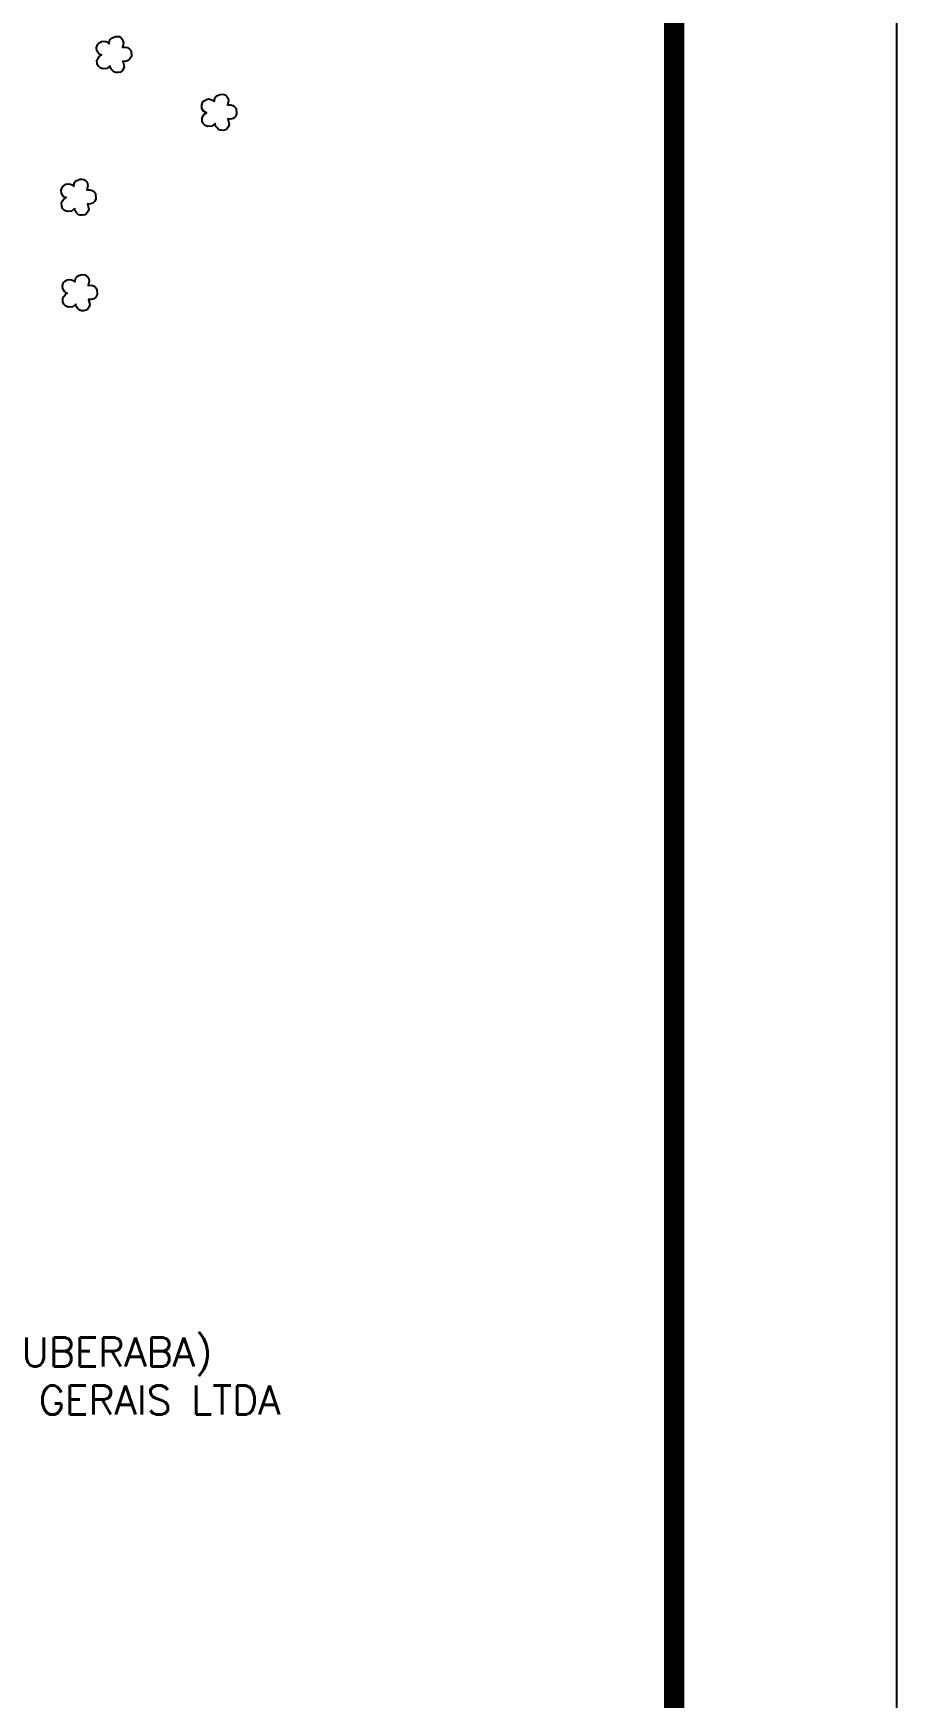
# Model space of a CAD drawing. Extents: x 716959 to 722209, y 7802738 to 7810162.
# Drawn here: x 721239 to 722209, y 7804609 to 7806480 of the extents above; entities that cross this region are included whole.
import ezdxf

# ---------------------------------------------------------------- set-up
doc = ezdxf.new("R2010")
doc.units = 0
doc.linetypes.add('CONTINUO', pattern=[0])
doc.linetypes.add('LIN0', pattern=[0])
for name, color, linetype in [('_SIMBOLO ARVORE', 118, 'Continuous'), ('MARGEM', 5, 'Continuous'), ('TEXTO CONFRONTANTES', 7, 'Continuous')]:
    doc.layers.add(name, color=color, linetype=linetype)
doc.styles.add('ROMANS', font='romans', dxfattribs={"height": 0.2})

msp = doc.modelspace()

# ---------------------------------------------------------------- linework, layer by layer
at = {"layer": '_SIMBOLO ARVORE', "linetype": 'CONTINUO'}
for points in [[(721325, 7806443.6, 0), (721321.4, 7806440.7, 0), (721317, 7806440.1, 0), (721313.8, 7806441.4, 0), (721311.5, 7806443.6, 0), (721310.6, 7806446.2, 0), (721310.3, 7806449.9, 0), (721311.5, 7806452.3, 0), (721312.8, 7806454, 0), (721315.4, 7806455.8, 0), (721313.8, 7806456.3, 0), (721312.2, 7806457.7, 0), (721310.3, 7806460.6, 0), (721309.9, 7806464.2, 0), (721311.3, 7806467.9, 0), (721312.7, 7806469.3, 0), (721315.4, 7806470.9, 0), (721318.1, 7806471.2, 0), (721320.3, 7806470.9, 0), (721322.1, 7806470.1, 0), (721324, 7806468.4, 0), (721324.5, 7806471.7, 0), (721325, 7806473, 0), (721326.5, 7806474.8, 0), (721328.6, 7806475.6, 0), (721330.7, 7806476.5, 0), (721333, 7806476.7, 0), (721335.2, 7806476.4, 0), (721337, 7806475.4, 0), (721338.3, 7806474, 0), (721339.5, 7806471.7, 0), (721340, 7806469.1, 0), (721338.9, 7806464.6, 0), (721342.1, 7806464.6, 0), (721344.7, 7806464, 0), (721347.2, 7806462, 0), (721348.6, 7806460.4, 0), (721349, 7806454.1, 0), (721347.4, 7806451.3, 0), (721345.4, 7806449.4, 0), (721342.2, 7806448.6, 0), (721339.3, 7806448.8, 0), (721340.9, 7806443, 0), (721340.2, 7806440.5, 0), (721338.5, 7806438.1, 0), (721336.6, 7806436.6, 0), (721333.9, 7806435.9, 0), (721331.3, 7806436.1, 0), (721329.3, 7806436.7, 0), (721327.1, 7806438.9, 0), (721325.5, 7806440.9, 0), (721325.1, 7806443.9, 0)], [(721443, 7806378.6, 0), (721439.5, 7806375.7, 0), (721435, 7806375.2, 0), (721431.9, 7806376.4, 0), (721429.6, 7806378.6, 0), (721428.7, 7806381.2, 0), (721428.4, 7806384.9, 0), (721429.6, 7806387.3, 0), (721430.9, 7806389.1, 0), (721433.5, 7806390.8, 0), (721431.9, 7806391.3, 0), (721430.2, 7806392.7, 0), (721428.3, 7806395.7, 0), (721428, 7806399.2, 0), (721429.4, 7806403, 0), (721430.8, 7806404.3, 0), (721433.4, 7806405.9, 0), (721436.2, 7806406.3, 0), (721438.4, 7806405.9, 0), (721440.1, 7806405.1, 0), (721442.1, 7806403.4, 0), (721442.6, 7806406.7, 0), (721443.1, 7806408, 0), (721444.5, 7806409.8, 0), (721446.7, 7806410.6, 0), (721448.7, 7806411.5, 0), (721451.1, 7806411.7, 0), (721453.3, 7806411.4, 0), (721455.1, 7806410.5, 0), (721456.4, 7806409, 0), (721457.6, 7806406.7, 0), (721458, 7806404.2, 0), (721457, 7806399.6, 0), (721460.2, 7806399.6, 0), (721462.8, 7806399, 0), (721465.3, 7806397, 0), (721466.7, 7806395.5, 0), (721467.1, 7806389.2, 0), (721465.5, 7806386.4, 0), (721463.5, 7806384.5, 0), (721460.3, 7806383.6, 0), (721457.4, 7806383.9, 0), (721458.9, 7806378, 0), (721458.2, 7806375.5, 0), (721456.6, 7806373.1, 0), (721454.7, 7806371.6, 0), (721452, 7806371, 0), (721449.4, 7806371.1, 0), (721447.4, 7806371.7, 0), (721445.2, 7806373.9, 0), (721443.6, 7806375.9, 0), (721443.2, 7806379, 0)], [(721285.2, 7806283.2, 0), (721281.6, 7806280.2, 0), (721277.2, 7806279.7, 0), (721274, 7806280.9, 0), (721271.7, 7806283.2, 0), (721270.8, 7806285.7, 0), (721270.5, 7806289.5, 0), (721271.7, 7806291.9, 0), (721273, 7806293.6, 0), (721275.6, 7806295.4, 0), (721274, 7806295.9, 0), (721272.4, 7806297.2, 0), (721270.5, 7806300.2, 0), (721270.1, 7806303.8, 0), (721271.5, 7806307.5, 0), (721272.9, 7806308.8, 0), (721275.5, 7806310.4, 0), (721278.3, 7806310.8, 0), (721280.5, 7806310.5, 0), (721282.3, 7806309.7, 0), (721284.2, 7806308, 0), (721284.7, 7806311.2, 0), (721285.2, 7806312.5, 0), (721286.7, 7806314.3, 0), (721288.8, 7806315.1, 0), (721290.9, 7806316, 0), (721293.2, 7806316.3, 0), (721295.4, 7806315.9, 0), (721297.2, 7806315, 0), (721298.5, 7806313.6, 0), (721299.7, 7806311.2, 0), (721300.1, 7806308.7, 0), (721299.1, 7806304.1, 0), (721302.3, 7806304.2, 0), (721304.9, 7806303.5, 0), (721307.4, 7806301.6, 0), (721308.8, 7806300, 0), (721309.2, 7806293.7, 0), (721307.6, 7806290.9, 0), (721305.6, 7806289, 0), (721302.4, 7806288.1, 0), (721299.5, 7806288.4, 0), (721301.1, 7806282.5, 0), (721300.4, 7806280, 0), (721298.7, 7806277.6, 0), (721296.8, 7806276.2, 0), (721294.1, 7806275.5, 0), (721291.5, 7806275.7, 0), (721289.5, 7806276.2, 0), (721287.3, 7806278.4, 0), (721285.7, 7806280.4, 0), (721285.3, 7806283.5, 0)], [(721286.5, 7806175.8, 0), (721283, 7806172.8, 0), (721278.5, 7806172.3, 0), (721275.3, 7806173.5, 0), (721273, 7806175.8, 0), (721272.1, 7806178.3, 0), (721271.9, 7806182.1, 0), (721273.1, 7806184.4, 0), (721274.4, 7806186.2, 0), (721276.9, 7806188, 0), (721275.3, 7806188.5, 0), (721273.7, 7806189.8, 0), (721271.8, 7806192.8, 0), (721271.4, 7806196.4, 0), (721272.8, 7806200.1, 0), (721274.2, 7806201.4, 0), (721276.9, 7806203, 0), (721279.6, 7806203.4, 0), (721281.8, 7806203.1, 0), (721283.6, 7806202.3, 0), (721285.5, 7806200.6, 0), (721286.1, 7806203.8, 0), (721286.6, 7806205.1, 0), (721288, 7806206.9, 0), (721290.1, 7806207.7, 0), (721292.2, 7806208.6, 0), (721294.5, 7806208.8, 0), (721296.7, 7806208.5, 0), (721298.5, 7806207.6, 0), (721299.9, 7806206.1, 0), (721301, 7806203.8, 0), (721301.5, 7806201.3, 0), (721300.4, 7806196.7, 0), (721303.6, 7806196.8, 0), (721306.3, 7806196.1, 0), (721308.8, 7806194.2, 0), (721310.1, 7806192.6, 0), (721310.5, 7806186.3, 0), (721309, 7806183.5, 0), (721306.9, 7806181.6, 0), (721303.7, 7806180.7, 0), (721300.9, 7806181, 0), (721302.4, 7806175.1, 0), (721301.7, 7806172.6, 0), (721300, 7806170.2, 0), (721298.1, 7806168.7, 0), (721295.5, 7806168.1, 0), (721292.8, 7806168.3, 0), (721290.9, 7806168.8, 0), (721288.6, 7806171, 0), (721287.1, 7806173, 0), (721286.6, 7806176.1, 0)]]:
    msp.add_polyline3d(points, dxfattribs=at)
at = {"layer": 'MARGEM', "color": 174, "linetype": 'LIN0', "elevation": 1127.4, "flags": 128}
msp.add_lwpolyline([(722209, 7802737.5), (722209, 7810162.5), (716959, 7810162.5), (716959, 7802737.5)], close=True, dxfattribs=at)
at = {"layer": 'MARGEM', "color": 174, "linetype": 'LIN0', "const_width": 22.7, "elevation": 1127.4, "flags": 128}
msp.add_lwpolyline([(721959, 7803500.6), (721959, 7809912.5), (717209, 7809912.5), (717209, 7803500.6)], dxfattribs=at)

# ---------------------------------------------------------------- texts
at = {"layer": 'TEXTO CONFRONTANTES', "insert": (721052.8, 7804997.6, -1691.1), "char_height": 32.5, "width": 1274.434, "attachment_point": 5, "style": 'ROMANS'}
msp.add_mtext('FAZENDA IPUA^JMATR: 47.666 (2° ORI - UBERABA)^JTERRAFERT MINAS ARMAZENS GERAIS LTDA', dxfattribs=at)

doc.saveas('drawing.dxf')
